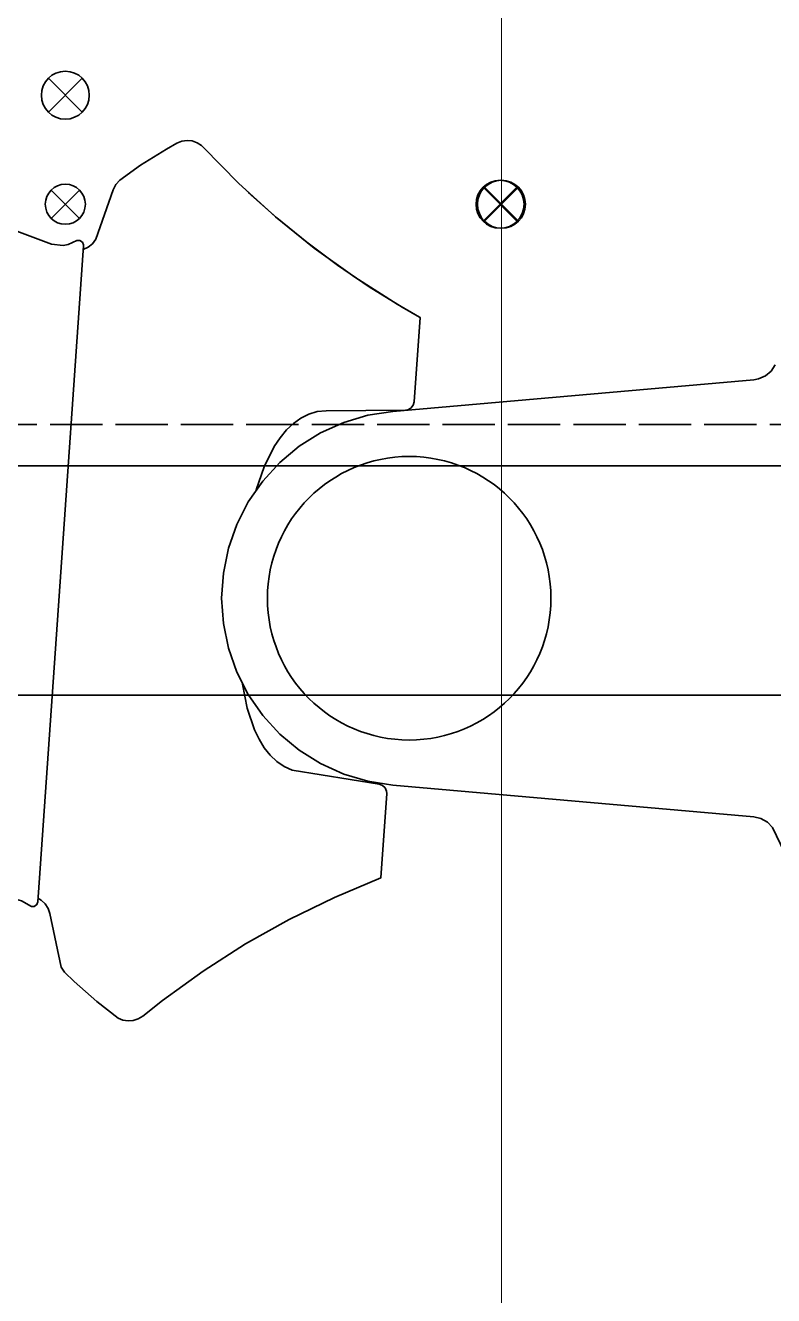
# Model space of a CAD drawing. Header units: millimetres. Extents: x 120 to 10915, y 515 to 8014.
# Drawn here: x 4040.8 to 4212.4, y 4709.8 to 5001 of the extents above; entities that cross this region are included whole.
import ezdxf

# ---------------------------------------------------------------- set-up
doc = ezdxf.new("R2010")
doc.units = ezdxf.units.MM
doc.linetypes.add('DASHED', pattern=[15, 12, -3])
doc.layers.get('0').update_dxf_attribs({"lineweight": 13})
for name, color, linetype, lineweight in [('201_Dimensions', 7, 'Continuous', 13), ('203_Chassis_left_side_view', 7, 'Continuous', 13), ('204_Chassis_mid_side_view', 7, 'Continuous', 13), ('211_Frame_holes_left_side_view', 7, 'Continuous', 13), ('212_Frame_holes_right_side_view', 7, 'Continuous', 13), ('218_Chassis_right_side_view', 7, 'Continuous', 13)]:
    doc.layers.add(name, color=color, linetype=linetype, lineweight=lineweight)

# ---------------------------------------------------------------- blocks, each defined once
blk = doc.blocks.new('3068684')
at = {"layer": '203_Chassis_left_side_view', "color": 3, "lineweight": 35}
blk.add_line((4055, 1000), (920, 1000), dxfattribs=at)
blk = doc.blocks.new('3069642')
at = {"layer": '203_Chassis_left_side_view', "color": 3, "lineweight": 35}
blk.add_line((3098.09, 947.5), (4266.91, 947.5), dxfattribs=at)
blk = doc.blocks.new('3069767')
at = {"layer": '218_Chassis_right_side_view', "color": 3, "lineweight": 35}
blk.add_line((3033.09, 947.5), (4266.91, 947.5), dxfattribs=at)
blk = doc.blocks.new('3135191')
at = {"layer": '204_Chassis_mid_side_view', "color": 3, "lineweight": 35}
for points in [[(4054.12, 1049.6), (4055.27, 1050.14), (4056.24, 1050.94), (4056.99, 1051.97), (4060.98, 1063.34), (4061.59, 1064.54), (4062.49, 1065.54), (4067.26, 1068.94), (4073.17, 1072.64), (4075.6, 1074.02), (4076.72, 1074.46), (4077.91, 1074.63), (4079.1, 1074.51), (4080.23, 1074.11), (4081.24, 1073.45), (4081.67, 1073.03), (4089.7, 1064.85), (4098.18, 1057.14), (4107.08, 1049.93), (4116.39, 1043.25), (4126.06, 1037.11), (4131.19, 1034.15), (4131.32, 1034.07), (4129.96, 1014.69), (4129.74, 1013.91), (4129.23, 1013.28), (4128.52, 1012.91), (4127.98, 1012.83), (4109.77, 1012.67), (4107.73, 1012.46), (4105.8, 1011.89), (4103.99, 1010.98), (4102.29, 1009.76), (4100.71, 1008.26), (4099.24, 1006.48), (4097.9, 1004.47), (4095.58, 999.83), (4093.75, 994.53)], [(4091.93, 1062.73), (4098.51, 1056.86), (4105.34, 1051.28), (4112.4, 1046.01), (4119.7, 1041.06), (4127.2, 1036.43), (4131.21, 1034.14), (4131.32, 1034.07), (4129.96, 1014.69), (4129.74, 1013.91), (4129.23, 1013.28), (4128.52, 1012.91), (4127.98, 1012.83), (4109.77, 1012.67), (4107.73, 1012.46), (4105.8, 1011.89), (4103.99, 1010.98), (4102.29, 1009.76), (4100.71, 1008.26), (4099.24, 1006.48), (4097.9, 1004.47), (4095.58, 999.83), (4093.75, 994.53)], [(4212.74, 1023.19), (4211.81, 1021.77), (4210.51, 1020.66), (4208.95, 1019.96), (4207.83, 1019.75), (4125.1, 1012.52), (4119.37, 1011.62), (4113.82, 1009.97), (4108.54, 1007.58), (4103.62, 1004.51), (4099.17, 1000.8), (4095.25, 996.53), (4091.95, 991.77), (4089.31, 986.61), (4087.4, 981.14), (4086.23, 975.46), (4085.84, 969.68), (4086.23, 963.9), (4087.4, 958.22), (4089.31, 952.75), (4091.95, 947.59), (4095.25, 942.83), (4099.17, 938.56), (4103.62, 934.85), (4108.54, 931.78), (4113.82, 929.39), (4119.37, 927.74), (4125.1, 926.84), (4207.83, 919.6), (4209.49, 919.21), (4210.98, 918.37), (4212.16, 917.15), (4215.84, 909.51)], [(4090.64, 949.95), (4091.7, 944.45), (4093.36, 939.53), (4094.41, 937.35), (4095.61, 935.39), (4096.97, 933.68), (4098.48, 932.23), (4100.15, 931.08), (4101.98, 930.25), (4121.99, 927.07), (4122.75, 926.79), (4123.33, 926.23), (4123.65, 925.49), (4123.69, 924.95), (4122.33, 905.56), (4111.7, 901.11), (4101.35, 896.07), (4091.3, 890.43), (4081.59, 884.23), (4072.26, 877.47), (4067.75, 873.9), (4066.73, 873.26), (4065.59, 872.88), (4064.39, 872.78), (4063.21, 872.97), (4062.1, 873.44), (4057.21, 877.22), (4051.99, 881.84), (4049.8, 883.98), (4049.04, 885.1), (4046.46, 897.38), (4046.07, 898.58), (4045.38, 899.64), (4044.45, 900.5), (4043.73, 900.93)]]:
    blk.add_lwpolyline(points, dxfattribs=at)
blk.add_lwpolyline([(4048.26, 965.79), (4043.67, 900.07), (4043.43, 899.44), (4042.89, 899.03), (4042.21, 898.98), (4039.99, 900.34), (4038.89, 900.64), (4036.82, 900.76), (4028.04, 898.89), (4027.72, 900.35), (4038.36, 1052.4), (4038.88, 1053.81), (4046.85, 1050.85), (4049.52, 1050.56), (4050.64, 1050.75), (4052.67, 1051.71), (4053.35, 1051.69), (4053.91, 1051.31), (4054.18, 1050.69), (4054.18, 1050.46)], close=True, dxfattribs=at)
blk.add_circle((4128.84, 969.68), 32.5, dxfattribs=at)
blk = doc.blocks.new('BLOCK57')
at = {"layer": '201_Dimensions', "color": 2, "lineweight": 18}
blk.add_line((4150, 1210), (4150, 123), dxfattribs=at)
blk = doc.blocks.new('BLOCK58')
at = {"layer": '201_Dimensions', "color": 2, "lineweight": 18}
blk.add_line((4150, 1210), (4150, 198), dxfattribs=at)

msp = doc.modelspace()

# ---------------------------------------------------------------- linework, layer by layer
at = {"layer": '203_Chassis_left_side_view', "color": 4, "linetype": 'DASHED', "lineweight": 35}
msp.add_line((3251.491565, 4909.5), (7200, 4909.5), dxfattribs=at)
at = {"layer": '203_Chassis_left_side_view', "color": 3, "lineweight": 35}
msp.add_line((10210, 4900), (4055, 4900), dxfattribs=at)
at = {"layer": '211_Frame_holes_left_side_view', "color": 3, "lineweight": 35}
for p, q in [((4153.889073, 4963.889038), (4146.110899, 4956.110864)), ((4153.889073, 4956.110864), (4146.110899, 4963.889038))]:
    msp.add_line(p, q, dxfattribs=at)
msp.add_circle((4149.999986, 4959.999951), 5.5, dxfattribs=at)
at = {"layer": '212_Frame_holes_right_side_view', "color": 3, "lineweight": 35}
for p, q in [((4053.889054, 4988.889087), (4046.11088, 4981.110913)), ((4053.889054, 4981.110913), (4046.11088, 4988.889087)), ((4053.252658, 4963.252691), (4046.747276, 4956.747309)), ((4053.252658, 4956.747309), (4046.747276, 4963.252691)), ((4153.55799, 4963.889083), (4145.779816, 4956.110909)), ((4153.55799, 4956.110909), (4145.779816, 4963.889083))]:
    msp.add_line(p, q, dxfattribs=at)
for centre, radius in [((4049.999967, 4985), 5.5), ((4149.668903, 4959.999996), 5.5), ((4049.999967, 4960), 4.6)]:
    msp.add_circle(centre, radius, dxfattribs=at)

# ---------------------------------------------------------------- block references
at = {"color": 7, "lineweight": 35}
for name in ['3068684', '3135191', '3069642', '3069767']:
    msp.add_blockref(name, (0, 3900), dxfattribs=at)
at = {"layer": '201_Dimensions', "lineweight": 0}
for name in ['BLOCK57', 'BLOCK58']:
    msp.add_blockref(name, (0, 3900), dxfattribs=at)

doc.saveas('drawing.dxf')
